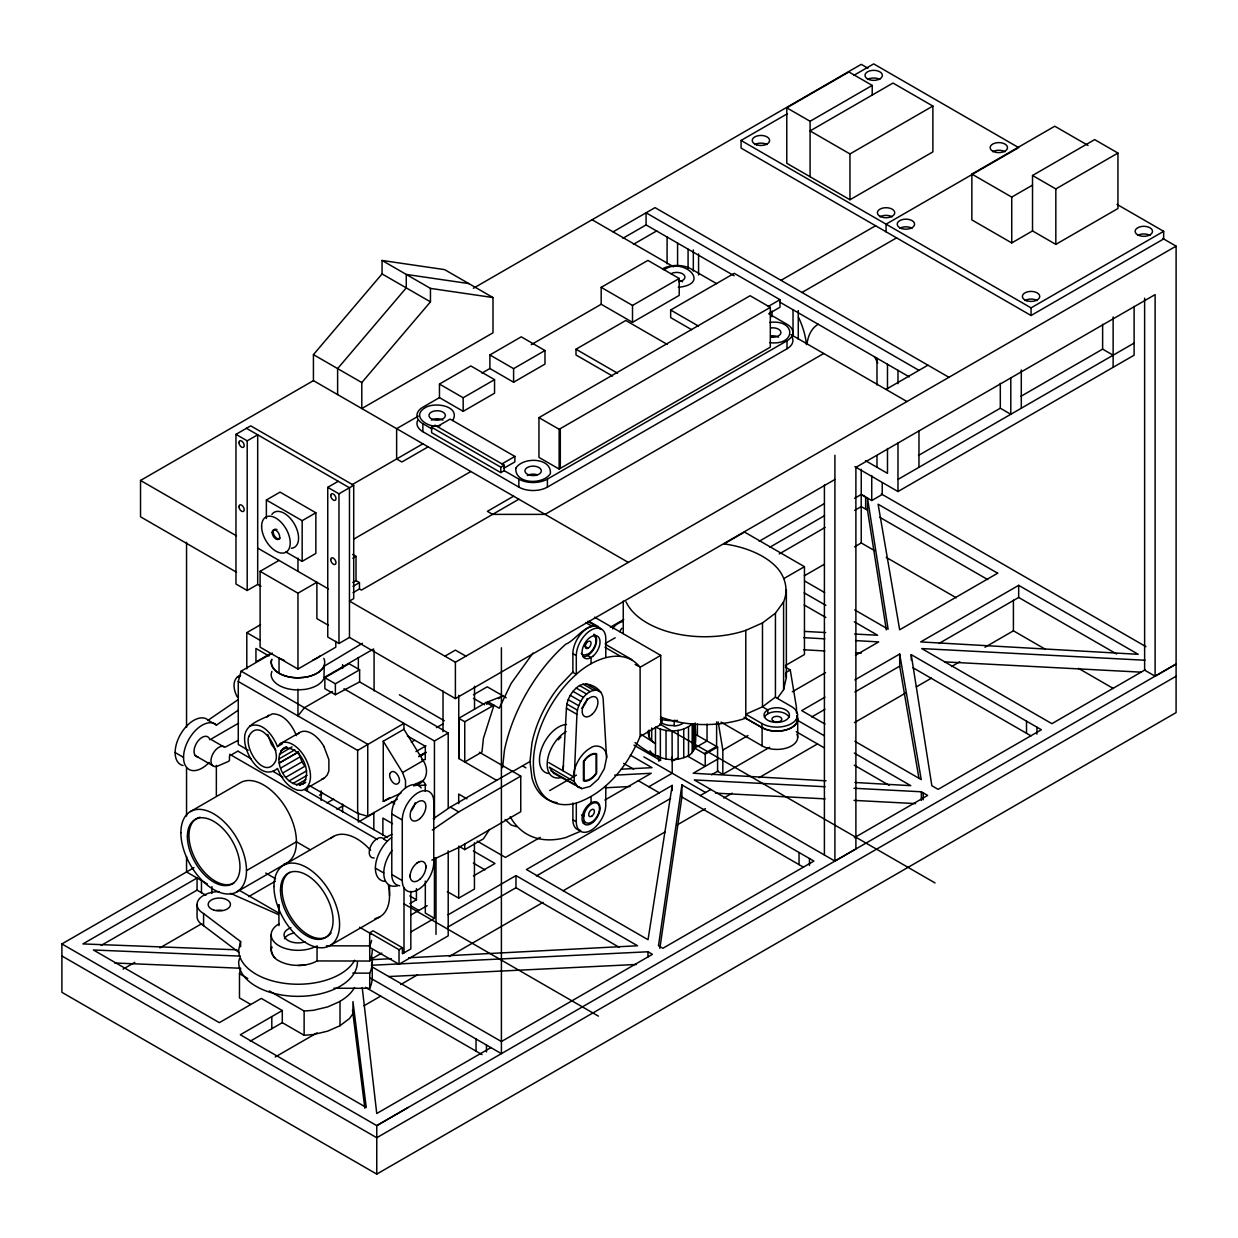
<?xml version="1.0" encoding="UTF-8"?>
<svg xmlns="http://www.w3.org/2000/svg" width="1238" height="1238" viewBox="0 0 1238 1238"><rect width="100%" height="100%" fill="white"/><g stroke="black" fill="none" stroke-linecap="round" stroke-linejoin="round"><path stroke-width="1.5" d="M186.551 856.526L186.551 871.954L207.442 884.009M186.551 816.043L186.551 767.854M186.551 727.356L186.551 542.29M197.059 904.483L197.059 916.6A22.269 12.86 0 0 0 203.574 925.684L239.042 952.486M203.574 925.684L203.574 913.567A22.269 12.86 0 0 1 198.745 899.562A22.269 12.86 0 0 1 219.312 891.623M240.59 946.73L240.59 941.53L203.574 913.567M304.997 964.944C296.192 966.073 286.953 965.176 279.03 960.92C268.832 956.169 271.029 943.929 271.153 934.798M278.844 908.568L278.844 904.792M298.048 965.47A26.88 15.521 0 0 0 317.052 960.936L317.052 945.786M358.339 812.53L358.339 822.047L374.093 812.948M333.981 988.234L369.713 988.311L369.729 973.161A74.218 42.835 0 0 0 371.617 956.479M317.052 960.936L369.729 961.044L369.729 945.894A74.218 42.835 0 0 0 371.617 940.4M372.251 962.081L372.251 977.231A74.218 42.804 0.1 0 1 369.744 988.311M409.84 903.585L416.432 899.778L416.432 888.621M443.018 731.643L443.034 691.036M338.237 481.288L327.745 487.339L327.745 637.013L338.964 643.497L349.472 637.431L455.398 698.588L455.398 662.237L1176.1 246.145L1162.699 238.408M496.608 780.358L458.772 758.523L458.772 718.303L486.132 702.503L502.999 695.926L498.403 698.588M464.745 721.739L464.745 761.974L481.969 752.023L483.439 738.25L493.962 705.227L464.745 721.739L458.772 718.303M501.405 647.784L501.405 1053.662L370.518 978.128M667.081 263.833L667.096 237.046M696.36 734.892L717.591 747.04L705.227 754.174L705.227 766.322L687.353 755.985M707.053 724.184L707.037 740.928L694.673 748.077L705.227 754.174M717.591 747.04L717.576 771.289L722.822 774.338L769.68 747.272M722.822 774.338L722.837 750.073L718.195 721.924M796.978 734.242A20.86 12.055 0 0 1 787.275 747.798A20.86 12.055 0 0 1 762.097 745.88L762.113 727.696L744.038 717.251M796.483 713.15L796.483 707.548L790.262 669.99L785.48 667.22M797.69 737.368L797.705 719.201M824.4 855.025L824.415 484.986M825.127 786.749L694.255 779.925L834.907 861.075L834.907 455.244M1144.624 298.188L1144.624 670.129L1155.116 676.18L1176.1 664.063L1176.1 246.145M1155.116 676.18L1155.116 294.613L855.891 467.36L855.891 848.959L834.907 861.075M61.9 943.929L61.9 992.319L376.754 1174.104L1176.085 712.608L1176.1 664.063L376.754 1125.621L61.9 943.929L194.01 867.652M716.632 721.955L716.601 746.468L704.236 753.602M410.83 891.314L410.83 948.942L402.427 953.786L402.427 947.735L373.118 930.806L369.698 932.771L369.636 947.287L399.023 964.247L448.202 935.851L448.202 850.862M578.363 787.585L574.092 781.488L549.301 767.173L553.572 773.27L581.783 788.637L590.046 786.424L598.31 779.089L604.361 768.612L606.574 757.795L603.169 699.161C602.844 688.993 588.53 680.73 579.554 685.527C571.925 690.448 566.865 699.191 566.431 708.26L563.027 770.825A23.367 13.494 -60 0 1 563.584 765.548M599.331 690.68C586.611 687.461 577.465 703.292 576.923 714.311L574.092 781.488M305.786 782.37C287.99 794.301 267.841 756.248 286.164 746.731M502.582 767.637L504.423 750.367A122.593 70.783 -60 0 1 565.735 644.209C576.119 640.402 588.669 618.35 600.941 628.981L587.663 621.321M557.208 802.719A82.312 47.524 -60 0 1 531.953 777.789L529.972 761.54L531.953 743.001A82.312 47.524 -60 0 1 559.065 686.533L573.24 671.63M405.507 787.786L405.507 780.528L402.567 772.558L383.254 741.206L403.928 729.275L403.928 723.379L357.643 750.398L357.643 813.397L367.748 816.244L397.352 799.16M681.906 784.907L658.477 945.724L662.903 948.277L813.908 861.075L681.906 784.907L681.906 797.024L659.854 948.385M672.219 785.372L648.031 939.704L526.46 869.54L672.219 785.372L672.219 790.571M641.33 734.49L655.475 743.574C650.94 741.113 646.901 735.914 649.145 730.575M635.032 742.583C648.666 753.014 665.874 764.279 683.732 757.641C699.841 753.88 694.998 734.939 695.168 722.961M271.865 659.22C269.59 665.007 274.279 670.516 279.03 673.255A26.88 15.521 0 0 0 298.033 677.805L304.997 677.279A26.88 15.521 0 0 0 324 666.307L362.425 643.296M271.865 671.336L271.153 674.401A26.88 15.521 0 0 0 298.033 689.922L304.997 689.396A26.88 15.521 0 0 0 324 678.424L324.217 665.348M240.59 941.53L238.671 949.948A59.362 34.277 0 0 0 289.011 983.839A59.362 34.277 0 0 0 354.672 960.255M239.445 958.707L238.671 962.065A59.362 34.277 0 0 0 298.033 996.342A59.362 34.277 0 0 0 357.411 962.065M250.401 1004.235L239.476 997.936L239.476 973.702L240.698 968.348M271.153 949.948L271.865 946.9M777.479 698.17L783.592 689.659L783.592 601.838C788.916 589.396 784.954 575.345 775.437 566.106A81.553 47.09 0 0 0 725.917 544.178L723.921 543.977L744.533 532.077L804.452 566.679L804.452 654.531L785.434 665.518M783.592 689.659L786.362 677.465L786.362 589.659M248.219 750.228L238.269 744.487L238.269 681.473L241.116 671.151L272.36 653.107M486.751 704.376L488.004 701.776L499.224 708.244L511.124 683.453L533.005 653.045M640.123 736.471C627.867 765.239 606.713 792.862 576.119 803.153A81.553 47.09 -60 0 1 533.377 763.506A81.553 47.09 -60 0 1 576.119 674.509C592.507 659.266 623.101 646.05 640.123 667.282L640.123 736.471L660.736 724.57L660.736 655.382L594.565 617.174M489.552 829.429L483.439 838.822L464.745 849.608L458.694 846.111L458.694 898.154L474.448 889.07L474.433 842.799M452.644 420.611C461.294 405.755 433.64 401.313 424.51 408.153C410.443 416.989 430.143 429.23 440.233 425.547M626.026 601.838A81.553 47.09 0 0 0 745.586 630.436L762.484 622.946L775.437 613.197L783.592 601.838M236.52 572.219L140.528 516.803L140.528 480.452L313.431 380.623L313.431 354.625L382.062 273.923L382.062 260.46L444.612 269.621L493.003 297.553L493.003 332.805L361.806 408.555L361.806 382.557L430.453 301.855L430.453 288.392L382.062 260.46M240.482 675.298C231.382 678.579 233.471 690.34 237.294 696.948M296.455 735.62C292.292 725.607 284.461 713.831 272.406 713.831C262.007 719.711 244.01 723.565 244.629 738.56C244.056 753.663 261.156 781.983 277.482 768.473L280.577 775.065A23.754 13.711 60 0 0 292.818 788.266L297.399 790.169L301.67 790.448L305.322 789.086L324.294 778.129L327.111 775.22L328.875 770.965L328.875 759.621L324.016 746.731M266.897 717.111L268.754 715.177M249.782 726.133C262.843 720.872 273.288 736.068 277.482 746.576L280.299 743.667L299.55 732.602A23.754 13.711 60 0 1 324.077 746.777M297.956 734.072L299.271 732.71M302.629 784.196C313.632 772.048 299.565 744.162 282.991 748.557M305.322 789.086C314.235 780.961 309.964 766.879 305.043 757.687A23.754 13.711 60 0 0 280.577 743.558L280.299 743.667M413.709 785.929C426.785 783.128 429.586 770.779 423.257 760.627L403.928 729.275M418.645 756.666L426.274 752.255L421.168 755.907M649.935 750.801A23.367 13.494 0 0 0 655.475 755.691L655.475 727.062C666.895 732.679 682.2 732.509 692.181 724.013L692.181 752.627M340.017 1025.698L349.441 1018.58L352.954 1013.705L352.954 1001.573L366.247 1107.453L240.311 1034.782L282.295 1010.533L282.295 1022.65L304.13 1035.262L313.4 1034.55L327.714 1031.13L340.017 1025.698L340.017 1001.449L327.714 1006.896L313.4 1010.316L304.13 1011.028L269.311 990.926M183.069 765.533A26.246 15.15 -60 0 1 179.479 736.254A26.246 15.15 -60 0 1 206.823 719.092L208.077 720.237L237.665 699.981M208.077 720.237L216.464 725.097L238.269 710.163M433.238 818.798L450.353 807.068L512.346 771.274M432.294 830.033L458.756 811.911L520.749 776.118L479.446 752.286M416.897 863.072L418.955 861.865M673.921 725.917L675.917 725.855A15.196 8.774 0 0 0 682.664 723.534M473.38 288.268L861.246 64.345L867.946 68.214M932.879 106.066L849.964 153.945L810.085 130.918L893 83.054L932.879 106.066L932.879 151.887L849.964 199.751L786.78 163.277L786.78 107.83L848.912 71.959L872.217 85.407L872.217 95.047M1117.001 204.378L1163.658 231.32L1163.658 238.949L1031.053 315.504L741.082 148.096L741.082 140.451L787.492 113.664M853.787 75.379L873.688 63.896L1018.673 147.616L886.068 224.171L886.068 231.8M260.97 586.332L257.69 584.444L247.198 590.495L235.963 584.027L235.963 434.352L250.71 425.841L353.712 485.311L353.712 598.619L349.472 601.08L455.398 662.237M235.963 434.352L247.198 440.836L257.69 434.786L257.69 584.444M613.058 231.862L655.041 207.628L948.912 377.296M786.78 107.83L810.085 121.278L872.217 85.407M622.962 238.269L646.081 224.914L734.18 275.764M633.423 244.335L656.836 230.825M601.188 304.269L601.188 287.355L647.892 260.398L679.213 278.488L679.213 295.387L632.51 322.344L601.188 304.269L531.257 344.644M439.459 397.63L439.459 384.059L470.842 365.953L494.55 379.648L494.55 393.22L463.182 411.326L439.459 397.63L422.87 407.209A20.179 11.653 0 0 0 422.87 423.69L422.87 431.691L518.846 487.107A20.179 11.653 0 0 0 547.397 487.107L786.997 348.776A20.179 11.653 0 0 0 792.227 337.51M489.892 368.522L489.892 354.95L521.26 336.829L544.983 350.524L544.983 364.096L513.6 382.217L489.892 368.522L481.953 373.102M266.371 518.505L266.371 500.013L280.067 492.12L315.86 512.78L315.86 553.432L302.165 561.34L285.901 551.947M418.336 416.138L396.64 428.658L396.64 458.958L401.886 461.991L428.131 446.841M439.459 384.059L463.182 397.754L494.55 379.648M489.892 354.95L513.6 368.645L544.983 350.524M601.188 287.355L632.51 305.446L679.213 278.488M504.206 470.657L500.802 472.622L431.582 432.666L431.582 427.203L435.002 425.238L504.206 465.194L504.206 470.657L518.846 479.106A20.179 11.653 0 0 0 547.397 479.106L786.997 340.775A20.179 11.653 0 0 0 786.997 324.294L768.736 313.74L779.971 307.256L779.971 299.689L734.258 273.304L670.656 310.026L670.656 317.593L691.593 329.679M437.262 426.537L450.168 419.094L514.869 456.435L514.869 461.898L503.572 468.413M612.516 376.058L575.995 354.981L575.995 349.224L625.794 320.472L667.297 344.427M351.809 484.847L422.87 443.808M327.745 487.339L338.964 493.823L353.712 485.311M266.371 500.013L302.165 520.672L315.86 512.78M335.808 641.392L335.808 647.18L297.956 669.046L260.104 647.18L260.104 571.337L279.03 560.412M538.948 417.639L750.104 295.727L770.315 307.38L770.315 347.135L559.158 469.047L538.948 457.379L538.948 417.639L559.158 429.292L770.315 307.38M780.992 280.345L875.576 225.749M1032.523 230.918L1032.523 175.487L1094.655 139.615L1117.945 153.063L1117.945 208.51L1055.828 244.381L1032.523 230.918L1011.74 242.927L971.861 219.9L971.861 174.094L1054.776 126.214L1088.001 145.403M353.635 539.195L470.858 471.508M768.256 306.451L779.971 299.689M501.963 463.894L514.869 456.435M801.976 292.462L896.56 237.866M431.582 427.203L500.802 467.159L504.206 465.194M352.815 558.245L356.018 556.388L356.018 580.622L359.453 582.603L359.453 588.979L353.047 592.677M260.104 571.337L297.956 593.188L316.882 582.262L316.882 618.629L328.38 625.252M246.795 668.876L246.795 632.649L260.537 624.71M971.861 174.094L1011.74 197.105L1032.523 185.112M352.815 582.479L356.018 580.622M353.047 586.317L359.453 582.603M513.6 496.19L487.37 511.34L492.616 514.374L545.091 514.374L823.734 353.495M1032.523 175.487L1055.828 188.934L1117.945 153.063M518.846 499.224L361.434 590.108L359.453 588.979M269.729 653.943L255.972 661.881L255.926 648.464L268.956 655.985M238.594 723.178L210.708 739.287L223.769 746.824M324.217 677.465L373.613 648.944M359.624 681.906L335.374 694.704L324.867 688.638L324.867 677.728L349.116 663.738L359.624 669.789L359.624 681.906L448.202 733.051L448.202 808.383M324.867 677.728L335.374 683.794L359.624 669.789M238.516 740.185L225.007 747.226A11.127 6.422 -60 0 0 219.76 746.854L217.702 748.077A11.127 6.422 -60 0 0 211.017 759.853L211.033 762.221A11.127 6.422 -60 0 0 217.888 765.982L228.163 761.556L229.479 760.503L229.479 755.954L237.866 751.11M332.388 691.562L304.44 707.703L297.956 715.935L297.956 689.086M885.944 389.413L927.927 365.179M741.082 140.451L1031.053 307.875L1163.658 231.32M277.482 746.576L282.233 743.837M280.794 750.847L287.108 747.195M444.906 656.171L455.398 650.12L465.89 656.171M279.386 754.375L292.044 746.885M278.983 758.971L294.799 749.841M190.482 811.524L240.435 782.679A46.379 26.772 60 0 1 288.284 812.113A46.379 26.772 60 0 1 283.595 864.418M279.386 762.871L298.343 751.915M279.401 763.072L298.373 752.131L301.964 761.896L304.842 766.291L285.87 777.247M280.794 768.024L299.751 757.068M282.991 772.852L301.964 761.896M289.212 780.899L306.606 770.856M292.818 783.546L307.039 775.344M296.408 785.047L305.894 779.569M299.751 785.263L304.502 782.524M455.398 698.588L834.907 479.477M473.427 694.781L487.23 686.811L506.218 697.768M319.419 795.229L322.762 793.295M411.387 742.119L414.745 740.185M436.472 727.635L443.173 723.766M610.396 627.202L623.766 619.48M759.219 541.254L824.431 503.603M918.488 455.445L1000.304 408.215L1010.796 414.281L1010.796 377.915M1020.824 396.377L1102.625 349.131L1113.132 355.198M327.002 802.967L333.641 799.129M415.922 751.621L425.965 745.818M343.947 688.746L434.445 740.989L448.202 733.051M769.634 547.351L824.585 515.627M854.545 498.31L861.246 494.473L871.738 500.539L882.23 494.488L882.23 482.913M605.274 643.466L615.193 637.74M897.983 479.416L1134.116 343.081M419.078 756.186L425.408 752.534M336.968 809.327L343.607 805.505M779.244 553.928L825.127 527.434M854.669 510.381L861.246 506.59L867.513 510.226L886.331 629.91M101.098 945.476L197.043 890.137L205.941 895.275M402.567 772.558L423.257 760.627M854.87 466.649L897.983 491.532L1134.116 355.198L1134.116 306.451M246.47 870.624L296.424 841.794L310.181 849.732M383.254 741.206L383.254 801.404L389.614 797.721M236.876 891.855L286.829 863.025M283.579 865.269L333.533 836.424M783.855 578.579L804.452 566.679M640.123 667.282L660.736 655.382M123.073 969.137L134.787 962.359M159.888 947.875L201.732 923.703M248.606 896.652L275.393 881.193M804.329 575.809L824.415 564.203M854.545 546.809L861.246 542.956L874.57 550.647M374.17 857.919A11.127 6.422 -60 0 1 369.295 853.586L369.28 851.233A11.127 6.422 -60 0 1 375.965 839.441L378.023 838.234A11.127 6.422 -60 0 1 383.285 838.606L391.873 834.397M512.78 771.46L529.972 761.54M549.687 790.571L576.459 775.112M785.882 672.513L790.262 669.99M329.958 945.6L379.911 916.77M473.442 875.931L494.983 863.49L473.334 851.001M540.263 837.352L505.475 857.423L477.156 841.097M604.856 800.042L651.234 773.255L614.698 775.174M677.201 758.26L672.219 761.138L671.569 757.331M792.32 691.779L825.545 672.605M855.427 655.335L878.686 641.918L855.582 640.588M410.753 915.052L427.203 905.674M648.82 786.764L672.219 773.255L672.079 730.9M722.837 750.073L747.938 735.573M410.83 931.982L434.445 918.348L434.445 858.073M381.799 953.074L370.208 959.775L391.363 958.661M448.063 914.82L515.967 875.606L637.539 945.755L408.679 957.763M718.117 758.863L693.218 773.255L826.04 780.822M824.957 697.195L801.698 710.612L824.941 724.029M854.839 679.925L899.686 654.035L921.242 779.6L854.824 741.268M1018.673 585.342L920.685 641.918L1138.217 654.314L1018.673 585.342L1018.673 597.459L1116.63 653.989M369.698 932.771L399.023 949.701L402.427 947.735M250.262 1041.158L282.295 1022.65M448.063 926.937L515.967 887.723L619.217 947.302M536.41 875.931L670.563 798.448M711.479 774.818L718.133 770.995M811.664 716.988L824.957 709.312M854.854 692.042L899.701 666.152L899.686 654.035M938.961 643.481L1018.673 597.459M700.321 795.523L710.813 789.473M275.238 1056.989L317.083 1032.832M363.957 1005.767L380.7 996.11M400.787 984.504L417.516 974.848M449.332 956.479L543.064 902.363M563.151 890.772L665.255 831.812M676.969 825.05L705.428 808.631M723.843 797.999L732.215 793.156M758.987 777.696L817.575 743.883M854.406 722.621L906.293 692.661M916.337 686.858L931.394 678.161M951.48 666.57L959.852 661.726M984.968 647.242L1013.411 630.807L1045.089 649.099M490.913 1047.596L376.754 1113.504L362.223 987.584M854.375 837.708L927.649 795.415L921.351 791.778L853.988 788.266M1145.119 669.835L1051.882 723.673L921.722 648.573L1144.964 660.241M408.231 1107.437L376.77 1125.636L376.754 1174.104M1176.085 676.258L376.754 1137.737L61.9 955.968M431.845 860.147L458.756 847.504L520.749 811.726L520.749 776.118M237.294 677.14L240.512 675.639M415.194 784.196L423.257 780.42M383.254 801.404L400.957 793.125M664.11 269.822C682.711 256.235 712.639 283.904 678.3 287.324M796.901 715.889A20.86 12.04 0 0 1 787.182 729.43A20.86 12.04 0 0 1 762.004 727.526L745.586 718.257A81.553 47.09 0 0 1 660.411 716.972M580.962 831.1L565.72 837.584A122.593 70.783 -60 0 1 510.195 816.709M321.849 779.042L324.294 778.129M769.634 322.437C796.467 318.986 796.467 346.083 769.634 342.617M418.521 785.465L426.212 785.062M605.072 787.801L630.08 786.486M621.306 769.169L652.039 767.668L630.297 755.118M371.323 965.269L647.969 951.774L652.411 954.343L501.405 1041.545L372.746 967.296M388.608 976.55L636.456 964.464M421.616 759.792L425.268 759.621L425.315 746.266L407.395 735.914M326.461 945.801L369.729 945.894M352.799 973.13L369.729 973.161M236.969 949.825L82.884 943.929L197.043 878.021L197.043 890.137M240.126 956.107L93.392 949.979L219.327 1022.665L261.311 998.416L282.295 1010.533M114.623 962.994L240.126 968.224M804.499 631.426L825.669 632.541M854.545 634.042L877.634 635.249L854.251 621.755M944.826 661.897L1141.127 672.157M715.425 793.14L825.127 798.866M854.003 800.382L915.578 803.601M803.601 637.632L824.787 638.839M803.601 649.749L824.787 650.956M855.582 652.72L861.354 653.045M854.916 782.478L910.75 785.666L854.297 753.091M468.815 283.579L406.265 274.434L406.265 287.881L337.618 368.599L337.618 394.582M430.453 288.392L493.003 297.553M516.509 826.675L511.124 825.019L505.15 819.479M278.333 914.511L235.065 895.399A22.269 12.86 0 0 0 230.454 893.356M284.585 660.581L279.03 658.105L279.03 673.255M918.967 370.348L646.081 212.797L646.081 224.914M780.11 302.289L909.28 376.878M716.632 283.657L691.021 268.878A20.179 11.653 0 0 0 662.469 268.878M592.074 219.745L673.642 266.835M791.051 334.631L906.943 401.53M670.656 310.026L698.418 326.043M865.47 460.644L887.491 473.349L887.491 448.481M881.317 493.947L1145.955 646.669M861.246 469.341L861.246 494.473L865.641 497.026L865.641 509.143M987.692 579.57L879.754 517.283M575.995 349.224L617.499 373.18M886.238 557.379L956.247 597.799M1078.422 668.334L1113.426 688.545M382.062 273.923L430.453 301.855M804.592 580.978L824.647 592.553M854.715 609.901L888.126 629.183L867.513 498.109L867.513 510.226M804.127 592.832L825.839 605.367M1026.503 721.166L1041.375 729.739L938.141 789.349L931.843 785.712L911.23 654.639L1026.503 721.166L1026.519 733.283M804.127 604.949L825.839 617.483M912.901 667.715L1030.991 735.867M313.431 354.625L361.806 382.557M422.87 423.69L431.969 428.936M313.431 380.623L628.3 562.408M796.189 719.557L824.415 735.836M796.189 731.673L824.415 747.953M854.297 765.208L889.163 785.325M589.149 621.352L598.588 626.799M762.004 723.58L745.787 714.218L762.484 706.836L775.282 697.195L791.5 706.558A20.86 12.04 0 0 1 791.5 723.58A20.86 12.04 0 0 1 762.004 723.58L762.004 727.526M585.682 622.575L591.981 626.211M246.455 428.302L349.472 487.772L349.472 637.431M605.367 644.302L631.829 659.575M635.156 664.419L638.468 666.323M604.995 647.304L619.882 655.892M584.909 646.298L588.158 648.17A4.054 2.337 -60 0 0 590.928 644.116L591.037 643.203A4.054 2.337 -60 0 0 588.158 641.547A4.054 2.337 -60 0 0 585.295 646.515L585.388 647.319A4.054 2.337 -60 0 0 588.158 648.17M587.632 655.536L591.052 657.502L591.052 663.614M572.885 653.679L576.304 655.645L576.304 674.37L572.885 672.404L572.885 653.679A20.86 12.04 -60 0 1 583.825 630.931A20.86 12.04 -60 0 1 600.399 629.275M659.73 723.998L935.061 882.957M586.116 683.778L601.405 692.615M582.943 684.088L593.451 690.154M352.691 554.454L356.018 556.388M579.554 685.527L590.046 691.593M576.165 688.019L586.657 694.069M572.993 691.346L583.485 697.412M570.285 695.323L580.777 701.389M568.196 699.671L578.688 705.722M566.88 704.082L577.372 710.132M633.949 745.106L660.674 760.534L660.086 756.743M566.431 708.26L576.923 714.311M643.868 756.882L705.567 792.506M140.528 480.452L236.52 535.868M257.69 548.094L328.38 588.901M623.596 763.382L633.639 769.169M681.906 797.024L803.508 867.204M638.328 780.714L659.312 792.831M486.132 702.503L492.105 705.954M473.504 698.371L484.553 704.762M548.728 762.562L573.519 776.876A23.367 13.494 -60 0 1 590.046 748.247C597.412 742.568 607.812 748.572 606.574 757.795M550.941 770.825L575.732 785.14M578.486 786.718L581.783 788.637M399.379 694.797L444.318 720.748M522.544 765.92L525.871 767.839M581.52 814.975L583.779 816.291M572.885 802.982L572.885 819.835L576.304 821.8A20.86 12.04 -60 0 0 591.052 830.311A20.86 12.04 -60 0 0 605.784 804.777L605.784 786.053M246.795 632.649L260.166 640.371M466.927 798.835L458.694 794.069L458.694 803.71M241.116 671.151L367.748 744.27L367.748 816.244M238.269 681.473L357.643 750.398M450.353 807.068L458.756 811.911M391.316 801.899L394.659 803.833M421.152 787.894A22.269 12.86 -60 0 0 403.449 789.643A22.269 12.86 -60 0 0 391.781 813.939L402.273 820.005L402.273 880.589A22.269 12.86 -60 0 0 418.026 889.689A22.269 12.86 -60 0 0 433.764 862.422L433.764 801.822A22.269 12.86 -60 0 0 418.026 792.738A22.269 12.86 -60 0 0 402.273 820.005M473.334 863.118L484.986 869.85M392.492 823.657L382.882 818.101L382.882 835.217M309.562 785.635L357.643 813.397M238.114 751.249L251.407 758.925M272.994 771.382L282.96 777.139M304.548 789.612L387.571 837.538M383.672 839.132L386.937 841.02M229.634 754.236L377.435 839.565M447.32 891.592L458.694 898.154M195.016 755.443L212.642 765.61M391.781 813.939L391.781 874.539L402.273 880.589M175.146 752.534L183.534 757.393M375.393 868.148L383.78 872.991M409.793 895.956L416.432 899.778M434.445 918.348L425.315 913.071L425.315 881.054M411.062 905.937L419.078 910.564M404.006 903.895L598.434 1016.15M265.737 873.053L275.61 878.763M359.562 927.231L371.075 933.87M239.135 890.199L279.293 913.365M365.489 987.336L482 1054.575M239.476 973.702L247.77 978.484M721.011 722.11L762.097 745.864M593.76 635.156L595.818 638.081L595.818 642.816A11.204 6.469 -60 0 1 588.158 654.02L584.197 655.072A11.204 6.469 -60 0 1 581.303 653.401M588.824 684.614L590.913 686.548M216.464 725.097L215.226 723.936A26.246 15.15 -60 0 0 190.807 736.192A26.246 15.15 -60 0 0 186.025 766.662A26.246 15.15 -60 0 0 209.207 762.376M275.842 750.414L271.354 744.27L267.748 734.459M422.947 781.085L425.268 783.855L425.268 791.392M785.526 673.797L786.362 677.465M899.701 666.152L918.967 778.408M657.997 755.567L658.895 761.262M352.49 1010.007L364.839 1108.227M425.81 865.641L425.841 867.993M410.211 874.864L410.227 877.216M278.906 904.823L278.952 925.668M861.215 494.473L861.246 542.956M1036.949 727.186L1036.949 734.103M923.208 792.846L923.208 799.779M921.351 791.778L921.351 800.429M911.23 654.639L911.23 659.839M809.482 858.522L809.482 865.439M799.036 852.502L799.036 864.619M647.969 951.774L647.985 956.974M515.967 875.606L515.967 887.723M486.472 1045.042L486.472 1051.96M476.042 1039.022L476.042 1051.139M271.803 1016.599L271.803 1028.716M211.915 886.594L211.915 893.527M201.469 880.574L201.469 892.691M1113.132 316.928L1113.132 367.315M1102.625 324.263L1102.625 349.131M1055.828 188.934L1055.828 244.381M1031.053 307.875L1031.053 315.504M1021.288 369.945L1021.288 408.215M1013.411 600.198L1013.411 630.807M1011.74 197.105L1011.74 242.927M1000.304 383.347L1000.304 408.215M918.967 430.932L918.967 467.299M897.983 370.348L897.983 383.734M897.983 443.049L897.983 491.532M887.476 364.282L887.476 389.165M876.984 358.231L876.984 385.018M876.984 455.816L876.984 467.299M871.738 475.485L871.738 500.539M849.964 153.945L849.964 199.751M810.085 121.278L810.085 176.725M798.278 310.552L798.278 339.243M793.032 309.748L793.032 336.535M786.997 340.775L786.997 348.776M775.437 613.197L775.437 697.195M772.032 311.032L772.032 316.773M767.777 713.831L767.777 709.885L762.484 706.836L762.484 622.946M745.787 630.343L745.787 718.164M698.572 253.945L698.572 274.991M697.381 724.137L697.381 735.465M694.441 724.555L694.441 749.361M693.512 723.998L693.512 750.723M693.326 249.952L693.326 270.998M688.529 726.83L688.529 755.459M688.08 249.163L688.08 268.29M683.732 729.012L683.732 757.641M678.13 730.389L678.13 759.018M677.588 243.097L677.588 266.062M674.184 720.253L674.184 725.406L672.219 725.561A14.392 8.31 0 0 1 662.036 723.131L662.036 717.963M666.029 730.482L666.029 759.111M660.365 729.167L660.365 757.795M651.699 727.959L651.699 740.804M649.3 730.234L649.3 737.569M648.418 730.405L648.418 734.072M632.51 305.446L632.51 322.344M623.256 601.111L623.256 633.562M605.784 657.347L605.784 638.622A20.86 12.04 -60 0 0 591.052 630.111A20.86 12.04 -60 0 0 576.304 655.645M591.052 796.808L591.052 802.92M576.304 803.075L576.304 821.8M560.303 428.627L560.303 468.382M559.158 429.292L559.158 469.047M547.397 479.106L547.397 487.107M518.846 479.106L518.846 487.107M513.6 368.645L513.6 382.217M500.802 467.159L500.802 472.622M474.525 686.223L474.525 709.204M464.745 843.821L464.745 849.608M463.182 397.754L463.182 411.326M458.772 695.307L458.772 758.523M436.008 857.563L436.008 934.396M434.445 740.989L434.445 819.169M404.006 887.569L404.006 952.889M399.023 949.701L399.023 964.247M389.521 885.897L389.521 895.538M374.077 650.399L374.077 690.928M373.83 812.407L373.83 829.599M358.339 657.564L358.339 669.139M342.601 664.636L342.601 668.458M342.586 804.143L342.586 811.865M338.964 493.823L338.964 643.497M335.374 683.794L335.374 694.704M321.153 790.85L321.153 800.429M307.395 787.43L307.395 791.252M304.13 1011.028L304.13 1035.262M302.165 520.672L302.165 561.34M297.956 558.168L297.956 571.337M297.956 593.188L297.956 669.046M247.198 440.836L247.198 590.495M216.356 765.409L216.356 795.554M323.814 658.337A26.772 15.46 0 0 1 299.116 677.774A26.772 15.46 0 0 1 271.602 659.653M319.884 656.063A26.772 15.46 0 0 1 312.827 660.055M280.237 538.112A5.339 3.08 60 0 1 274.294 535.59A5.339 3.08 60 0 1 275.084 529.183M275.997 529.26A5.339 3.08 60 0 1 276.972 529.678M271.88 514.435A20.226 11.668 60 0 1 294.381 523.999A20.226 11.668 60 0 1 291.41 548.264M992.69 151.701A8.681 5.014 0 0 1 1004.977 151.701M879.924 216.805A8.681 5.014 0 0 1 892.211 216.805M867.544 79.449A8.681 5.014 0 0 1 879.816 79.449M754.778 144.552A8.681 5.014 0 0 1 767.049 144.552M899.763 228.256A8.681 5.014 0 0 1 912.035 228.256M1024.909 300.509A8.681 5.014 0 0 1 1037.196 300.509M1137.676 235.406A8.681 5.014 0 0 1 1149.963 235.406M431.35 420.1A8.202 4.735 0 0 1 442.941 420.1M770.609 327.962A8.202 4.735 0 0 1 780.93 332.527A8.202 4.735 0 0 1 770.609 337.107M527.326 475.516A8.202 4.735 0 0 1 537.23 474.758M770.609 335.962A8.202 4.735 0 0 1 778.532 337.185M670.95 273.768A8.202 4.735 0 0 1 683.856 274.759A8.202 4.735 0 0 1 678.873 281.691M678.873 280.546A8.202 4.735 0 0 1 682.556 281.769M422.87 431.691A20.179 11.653 0 0 1 417.655 420.44M584.197 821.227A11.204 6.469 -60 0 1 582.556 820.717M548.96 773.502A26.865 15.506 -60 0 1 541.61 748.619A26.865 15.506 -60 0 1 566.493 724.509M561.263 777.51A26.865 15.506 -60 0 1 547.335 761.494A26.865 15.506 -60 0 1 566.168 731.55M585.311 822.666A12.689 7.32 -60 0 1 583.144 822.883M580.266 830.311A20.86 12.04 -60 0 1 572.885 819.835M593.977 634.181A12.689 7.32 -60 0 1 594.751 647.366A12.689 7.32 -60 0 1 583.144 656.728M305.074 941.824A14.051 8.109 0 0 1 285.885 938.853A14.051 8.109 0 0 1 291.023 927.788M372.251 949.964A74.218 42.804 0.1 0 1 369.744 961.044M274.759 957.717A26.88 15.521 0 0 1 271.571 947.256M315.783 946.466A26.88 15.521 0 0 1 278.426 945.414A26.88 15.521 0 0 1 279.03 923.827M612.717 628.889A20.86 12.04 0 0 1 622.435 621.569M620.176 631.999A12.689 7.32 0 0 1 621.878 628.331M764.496 717.111A12.689 7.32 0 0 1 776.752 711.68A12.689 7.32 0 0 1 789.008 717.111M677.465 720.408A26.865 15.506 0 0 1 660.334 719.108M587.152 698.65A11.127 6.422 -60 0 1 581.597 708.291M558.276 739.767A23.367 13.494 -60 0 1 560.984 737.059M331.103 932.848A37.186 21.464 60 0 1 292.338 919.37A37.186 21.464 60 0 1 289.754 872.326M330.701 838.528A46.379 26.772 60 0 1 370.595 850.289M388.407 885.093A46.379 26.772 60 0 1 374.944 918.611M233.843 882.988A37.186 21.464 60 0 1 195.109 858.661A37.186 21.464 60 0 1 200.185 817.204M796.993 716.075A20.86 12.055 0 0 1 787.275 729.631A20.86 12.055 0 0 1 762.097 727.712M399.657 885.727A22.269 12.86 -60 0 1 391.781 874.539M415.132 802.812A11.127 6.422 -60 0 1 411.465 810.457M216.433 910.394A11.127 6.422 0 0 1 222.19 910.394M284.477 938.76A14.051 8.109 0 0 1 294.412 933.019M354.579 987.491A59.362 34.2 -0.2 0 1 339.877 1001.372M198.065 757.068A11.405 6.592 -60 0 1 197.198 742.119A11.405 6.592 -60 0 1 209.887 739.767M397.537 885.758A26.246 15.15 -60 0 1 384.028 876.349A26.246 15.15 -60 0 1 392.044 850.413M384.662 881.348A26.246 15.15 -60 0 1 375.748 863.768A26.246 15.15 -60 0 1 391.533 837.584M807.006 344.102A56.066 32.374 60 0 1 818.287 324.217M874.353 356.59A56.066 32.374 60 0 1 877.773 363.059M798.479 317.284A56.066 32.374 60 0 1 806.418 344.613M583.918 815.037L583.655 817.56A11.204 6.469 -60 0 0 591.578 822.125A11.204 6.469 -60 0 0 599.501 808.399L599.223 806.186A11.204 6.469 -60 0 0 591.578 803.833A11.204 6.469 -60 0 0 583.918 815.037M248.776 736.486C244.087 749.176 265.242 781.333 275.687 760.952C280.376 748.263 259.222 716.09 248.776 736.486M389.908 773.611C388.144 778.346 395.603 788.637 399.224 782.076C400.988 777.34 393.529 767.049 389.908 773.611M515.844 468.196C514.621 484.352 543.312 485.11 550.399 473.535C551.622 457.379 522.947 456.605 515.844 468.196M584.676 759.699L583.438 761.509L583.438 780.791L584.676 781.178A15.196 8.774 -60 0 0 595.416 774.973L596.654 773.162L596.654 753.88L595.416 753.493A15.196 8.774 -60 0 0 584.676 759.699M584.955 760.024L583.965 761.478L583.965 780.079L584.955 780.389A14.392 8.31 -60 0 0 595.138 774.508L596.143 773.038L596.143 754.453L595.138 754.143A14.392 8.31 -60 0 0 584.955 760.024M997.658 573.209L899.67 629.786L878.113 504.222L997.658 573.209M272.143 532.464A5.339 3.08 60 0 0 277.807 539.52A5.339 3.08 60 0 0 277.807 531.969A5.339 3.08 60 0 0 272.143 532.464M261.62 526.398A20.226 11.668 60 0 0 283.069 553.077A20.226 11.668 60 0 0 283.069 524.479A20.226 11.668 60 0 0 261.62 526.398M330.732 559.653A3.714 2.136 60 0 0 334.662 564.559A3.714 2.136 60 0 0 334.662 559.313A3.714 2.136 60 0 0 330.732 559.653M330.732 495.556A3.714 2.136 60 0 0 334.662 500.446A3.714 2.136 60 0 0 334.662 495.2A3.714 2.136 60 0 0 330.732 495.556M238.949 442.57A3.714 2.136 60 0 0 242.896 447.46A3.714 2.136 60 0 0 242.896 442.214A3.714 2.136 60 0 0 238.949 442.57M238.949 506.667A3.714 2.136 60 0 0 242.896 511.573A3.714 2.136 60 0 0 242.896 506.327A3.714 2.136 60 0 0 238.949 506.667M992.69 151.16A8.681 5.014 0 0 0 1007.221 148.9A8.681 5.014 0 0 0 996.59 142.772A8.681 5.014 0 0 0 992.69 151.16M879.924 216.263A8.681 5.014 0 0 0 894.455 214.019A8.681 5.014 0 0 0 883.824 207.876A8.681 5.014 0 0 0 879.924 216.263M756.573 144.8A8.681 5.014 0 0 0 769.603 140.451A8.681 5.014 0 0 0 756.573 136.118A8.681 5.014 0 0 0 756.573 144.8M867.544 78.892A8.681 5.014 0 0 0 882.075 76.648A8.681 5.014 0 0 0 871.428 70.504A8.681 5.014 0 0 0 867.544 78.892M901.558 228.504A8.681 5.014 0 0 0 914.588 224.171A8.681 5.014 0 0 0 901.558 219.822A8.681 5.014 0 0 0 901.558 228.504M1137.676 234.864A8.681 5.014 0 0 0 1152.207 232.62A8.681 5.014 0 0 0 1141.575 226.477A8.681 5.014 0 0 0 1137.676 234.864M1026.72 300.757A8.681 5.014 0 0 0 1039.734 296.424A8.681 5.014 0 0 0 1026.72 292.075A8.681 5.014 0 0 0 1026.72 300.757M433.052 419.558A8.202 4.735 0 0 0 445.355 415.457A8.202 4.735 0 0 0 433.052 411.356A8.202 4.735 0 0 0 433.052 419.558M529.028 474.959A8.202 4.735 0 0 0 541.331 470.858A8.202 4.735 0 0 0 529.028 466.757A8.202 4.735 0 0 0 529.028 474.959M592.321 815.749A4.054 2.337 -60 0 0 593.606 809.466A4.054 2.337 -60 0 0 588.808 813.722A4.054 2.337 -60 0 0 592.321 815.749M420.053 879.104A11.127 6.422 -60 0 0 423.582 861.865A11.127 6.422 -60 0 0 410.412 873.548A11.127 6.422 -60 0 0 420.053 879.104M593.373 655.8A12.689 7.32 -60 0 0 597.397 636.146A12.689 7.32 -60 0 0 582.371 649.455A12.689 7.32 -60 0 0 593.373 655.8M593.373 821.955A12.689 7.32 -60 0 0 597.397 802.301A12.689 7.32 -60 0 0 582.371 815.61A12.689 7.32 -60 0 0 593.373 821.955M770.407 721.414A12.689 7.32 0 0 0 789.442 715.069A12.689 7.32 0 0 0 770.407 708.724A12.689 7.32 0 0 0 770.407 721.414M592.089 714.341A11.127 6.422 -60 0 0 595.617 697.102A11.127 6.422 -60 0 0 582.448 708.786A11.127 6.422 -60 0 0 592.089 714.341M180.887 832.756A46.379 26.772 60 0 0 230.082 893.96A46.379 26.772 60 0 0 230.082 828.361A46.379 26.772 60 0 0 180.887 832.756M280.484 890.261A37.186 21.464 60 0 0 319.915 939.317A37.186 21.464 60 0 0 319.915 886.733A37.186 21.464 60 0 0 280.484 890.261M273.969 886.501A46.379 26.772 60 0 0 323.164 947.704A46.379 26.772 60 0 0 323.164 882.106A46.379 26.772 60 0 0 273.969 886.501M187.387 836.517A37.186 21.464 60 0 0 226.817 885.572A37.186 21.464 60 0 0 226.817 832.988A37.186 21.464 60 0 0 187.387 836.517M773.348 721.212A4.967 2.878 0 0 0 781.658 719.928A4.967 2.878 0 0 0 775.576 716.415A4.967 2.878 0 0 0 773.348 721.212M420.053 818.519A11.127 6.422 -60 0 0 423.582 801.265A11.127 6.422 -60 0 0 410.412 812.948A11.127 6.422 -60 0 0 420.053 818.519M213.756 910.054A11.127 6.422 0 0 0 230.454 904.483A11.127 6.422 0 0 0 213.756 898.912A11.127 6.422 0 0 0 213.756 910.054"/></g></svg>
